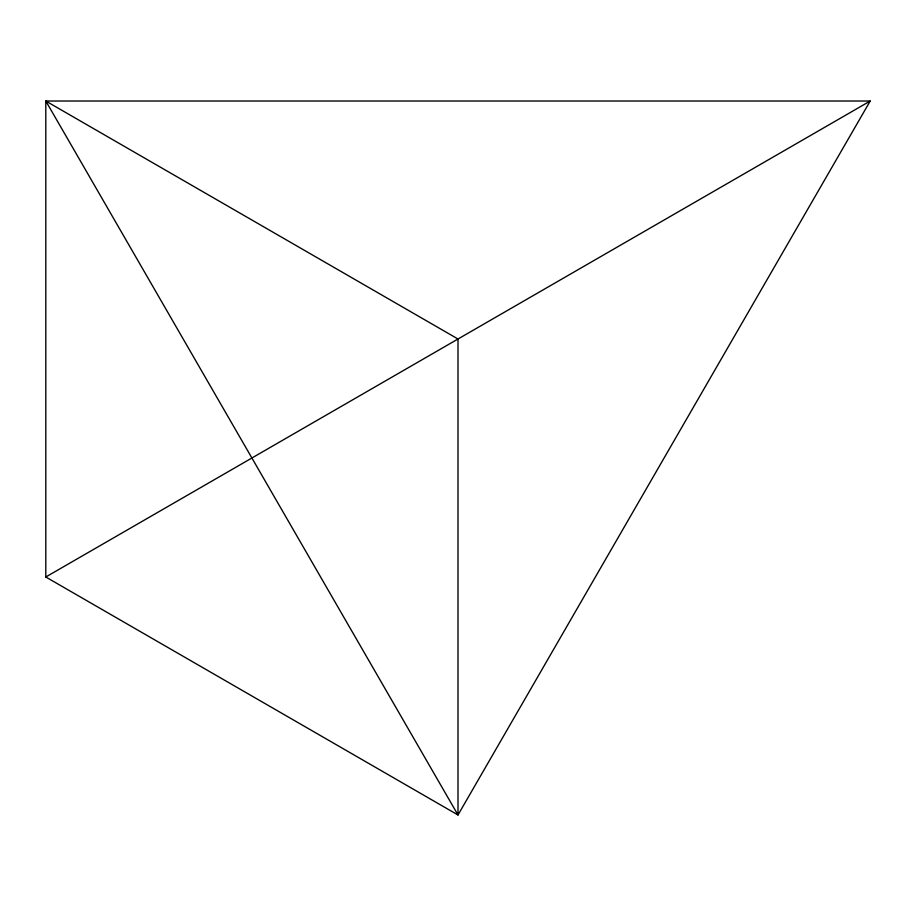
<?xml version="1.0" encoding="UTF-8"?>
<svg xmlns="http://www.w3.org/2000/svg" width="916" height="916" viewBox="0 0 916 916"><rect width="100%" height="100%" fill="white"/><g stroke="black" fill="none" stroke-linecap="round" stroke-linejoin="round"><path stroke-width="1.37" d="M870.2 101.023L458 814.977L45.8 577L45.8 101.023L870.2 101.023L45.8 577M458 339.012L45.8 101.023L458 814.977L458 339.012"/></g></svg>
